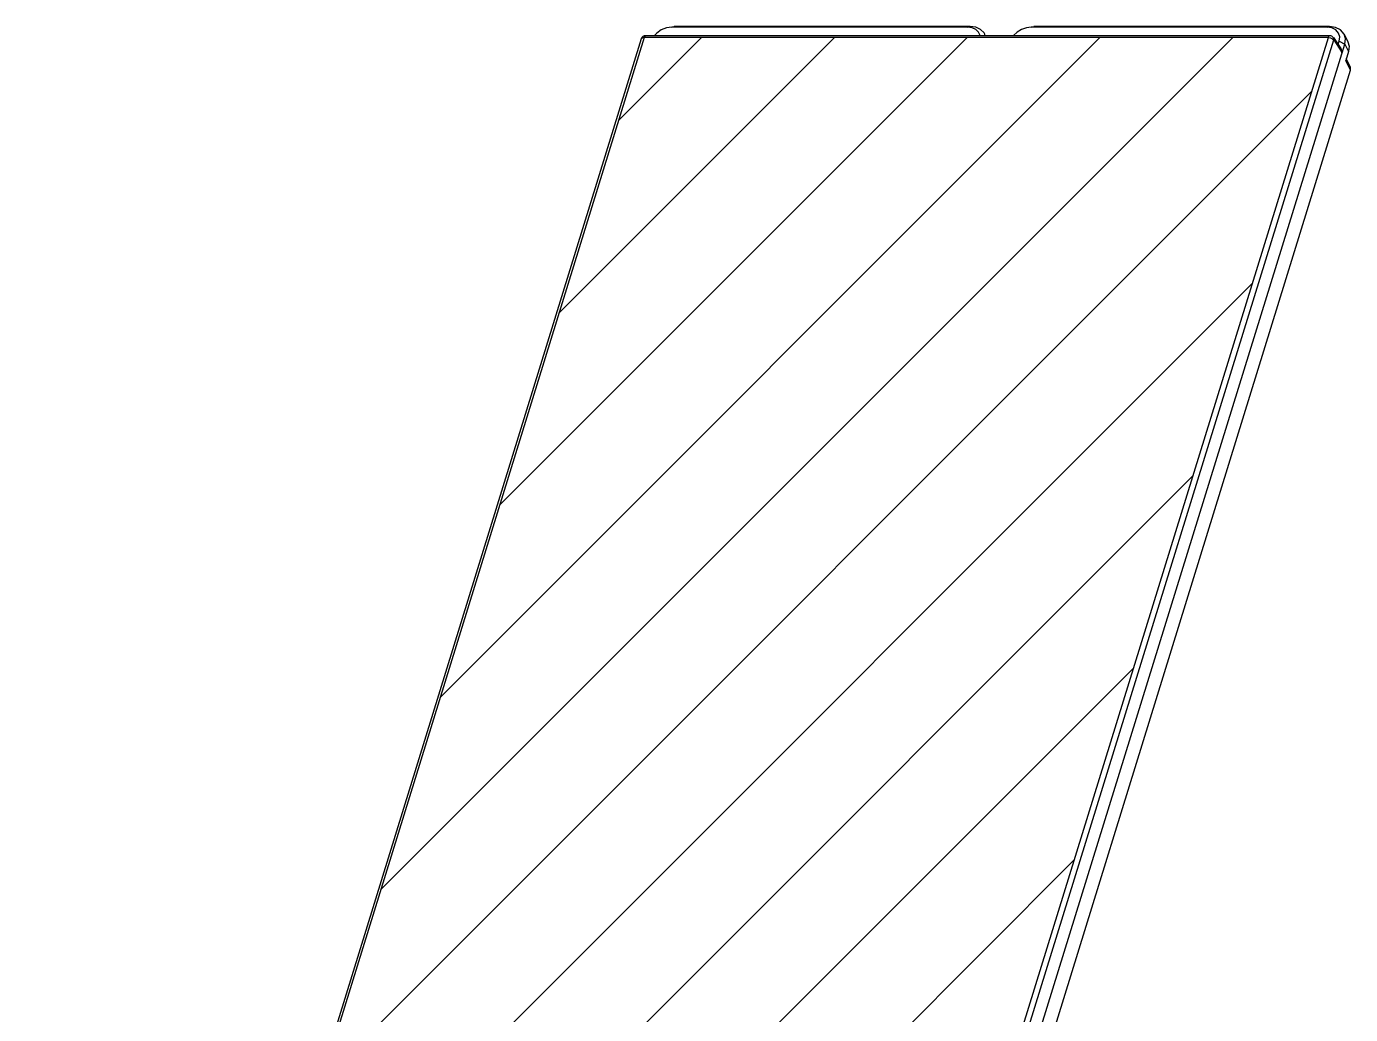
# Model space of a CAD drawing. Header units: millimetres. Extents: x 0 to 420, y 0 to 297.
# Drawn here: x 332.24 to 361.86, y 229.54 to 251.63 of the extents above; entities that cross this region are included whole.
import ezdxf

# ---------------------------------------------------------------- set-up
doc = ezdxf.new("R2010")
doc.units = ezdxf.units.MM
doc.header["$LTSCALE"] = 23.1
doc.layers.add('03___PRT_ALL_CURVES', color=7, linetype='CONTINUOUS')
doc.layers.add('06___PRT_ALL_SURFS', color=7, linetype='CONTINUOUS')

msp = doc.modelspace()

# ---------------------------------------------------------------- linework, layer by layer
at = {"layer": '03___PRT_ALL_CURVES', "color": 7, "linetype": 'CONTINUOUS'}
for p, q in [((346.057, 251.389), (332.404, 207.209)), ((340.171, 232.34), (359.221, 251.389)), ((341.5, 236.638), (356.251, 251.39)), ((342.828, 240.936), (353.282, 251.39)), ((344.156, 245.234), (350.312, 251.39)), ((345.485, 249.533), (347.343, 251.391)), ((361.36, 251.391), (346.059, 251.391)), ((347.709, 207.209), (361.362, 251.389)), ((338.843, 228.041), (360.991, 250.19)), ((342.731, 228.959), (359.663, 245.892)), ((344.921, 228.18), (358.335, 241.594)), ((347.789, 228.078), (357.007, 237.296)), ((349.277, 226.596), (355.678, 232.998))]:
    msp.add_line(p, q, dxfattribs=at)
at = {"layer": '06___PRT_ALL_SURFS', "color": 7, "linetype": 'CONTINUOUS'}
for p, q in [((346.089, 251.428), (346.09, 251.428)), ((361.391, 251.428), (346.09, 251.428)), ((346.676, 251.618), (346.73, 251.635)), ((353.292, 251.618), (346.676, 251.618)), ((353.347, 251.635), (346.73, 251.635)), ((353.292, 251.618), (353.347, 251.635)), ((353.393, 251.605), (353.292, 251.618)), ((353.686, 251.428), (353.675, 251.463)), ((354.715, 251.618), (354.77, 251.635)), ((361.332, 251.618), (354.715, 251.618)), ((361.387, 251.635), (354.77, 251.635)), ((361.332, 251.618), (361.387, 251.635)), ((361.441, 251.603), (361.332, 251.618)), ((361.715, 251.463), (361.798, 251.292)), ((345.992, 251.356), (332.242, 206.863)), ((346.057, 251.391), (332.307, 206.894)), ((345.992, 251.357), (345.992, 251.356)), ((361.362, 251.391), (346.057, 251.391)), ((347.612, 206.894), (361.362, 251.391)), ((347.731, 206.84), (361.481, 251.333)), ((347.916, 206.554), (361.726, 251.243)), ((361.362, 251.389), (361.409, 251.382)), ((361.409, 251.382), (361.452, 251.362)), ((361.452, 251.362), (361.481, 251.333)), ((361.474, 251.385), (361.641, 251.146)), ((361.481, 251.333), (361.666, 251.047)), ((361.581, 251.232), (361.604, 251.305)), ((361.604, 251.305), (361.726, 251.243)), ((361.726, 251.243), (361.81, 251.072)), ((361.81, 251.072), (361.75, 250.876)), ((361.856, 250.659), (361.75, 250.876)), ((361.853, 250.725), (361.761, 250.912)), ((351.678, 217.722), (361.856, 250.659))]:
    msp.add_line(p, q, dxfattribs=at)
for points in [[(346.059, 251.391), (346.074, 251.42), (346.089, 251.428)], [(346.676, 251.618), (346.557, 251.603), (346.441, 251.559), (346.338, 251.489), (346.282, 251.428)], [(353.675, 251.463), (353.659, 251.492), (353.582, 251.569), (353.475, 251.618), (353.347, 251.635)], [(353.572, 251.428), (353.572, 251.431), (353.539, 251.508), (353.478, 251.568), (353.393, 251.605)], [(354.715, 251.618), (354.606, 251.605), (354.498, 251.567), (354.4, 251.508), (354.32, 251.431), (354.318, 251.428)], [(361.36, 251.391), (361.375, 251.42), (361.389, 251.428)], [(361.715, 251.463), (361.634, 251.56), (361.523, 251.615), (361.387, 251.635)], [(361.604, 251.305), (361.616, 251.402), (361.59, 251.489), (361.53, 251.559), (361.441, 251.603)], [(361.726, 251.243), (361.741, 251.364), (361.715, 251.463)], [(346.057, 251.389), (346.017, 251.382), (345.994, 251.362), (345.992, 251.357)], [(361.481, 251.333), (361.481, 251.371), (361.475, 251.384)], [(361.798, 251.292), (361.825, 251.193), (361.81, 251.072)], [(361.856, 250.659), (361.856, 250.717), (361.853, 250.725)]]:
    msp.add_lwpolyline(points, dxfattribs=at)
for centre, start, end in [((346.091, 251.328), 90.9484, 163.664), ((361.391, 251.326), 34.5657, 90.9938)]:
    msp.add_arc(centre, 0.1, start, end, dxfattribs=at)
msp.add_ellipse((361.499, 251.131), major_axis=(0.16, -0.099), ratio=0.57592, start_param=0.14971, end_param=0.928022, dxfattribs=at)

doc.saveas('drawing.dxf')
